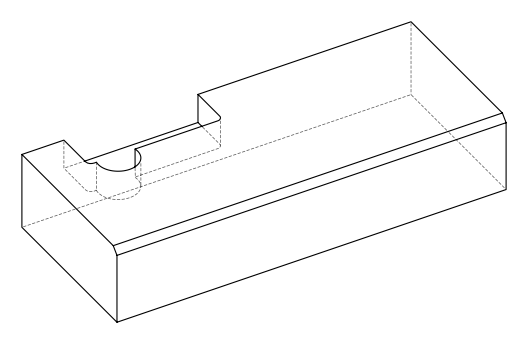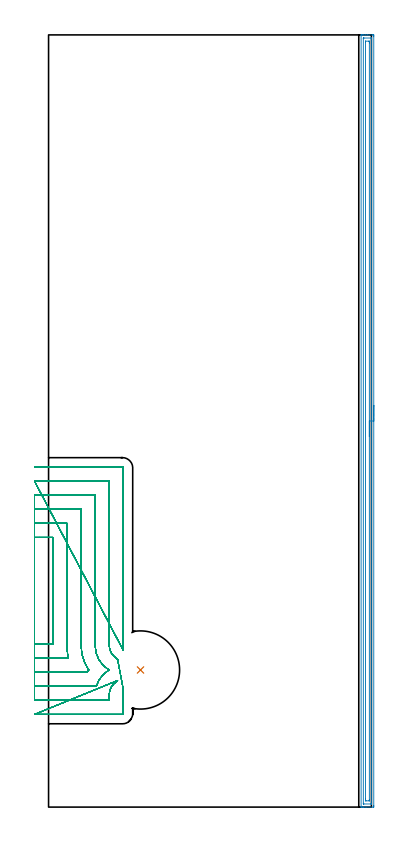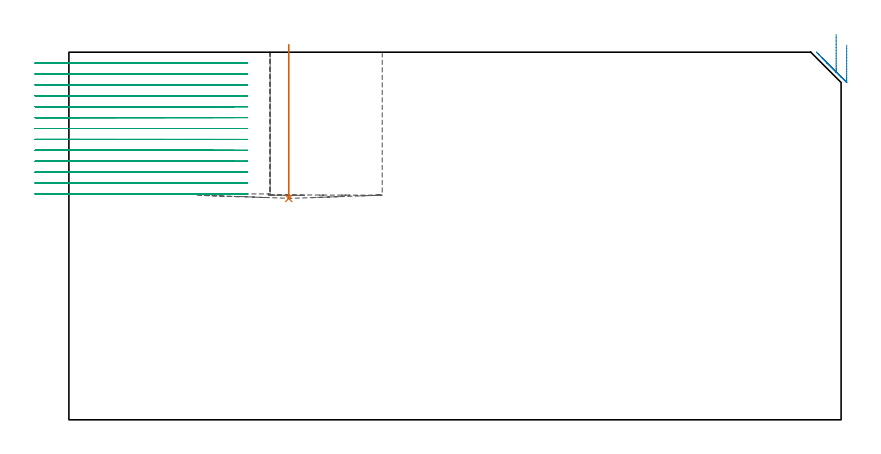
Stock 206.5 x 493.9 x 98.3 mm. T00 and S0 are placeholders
(PLAN: 3 operations, 2 tool changes, 68.3 min)
(1 INDEXABLE_INSERT_DRILL_BLIND_HOLE_FROM_SOLID | STEP1POCKET | NXT0302_038 | 0.17 min | 75584 mm3)
(2 AREA_MILL | FG_CHAMFER_SURFACE | UGT0205_001 | 12.08 min | 16202 mm3)
(3 MILL_OPEN_POCKET | POCKET_OPEN | NXT0201_011 | Follow Part, ap 3, ae 75% | 56.04 min | 318610 mm3)
(TOOL NXT0302_038 | Index. Insert Drill 50mm [880-D5000L50-04] | D50 PA176 FL200 Z2)
(TOOL UGT0205_001 | Chamfer Mill 20 x 3 x 45 deg. | D20 FL50 Z2)
(TOOL NXT0201_011 | ENDMILL 12mm [2P460-1200-NA 1630] | D12 FL38 Z6)
(OP 1 INDEXABLE_INSERT_DRILL_BLIND_HOLE_FROM_SOLID)
G17 G21 G94 G90
T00 M6
G54
G17 G0 G90 X58.8 Y87.7 S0 M3
G43 Z108.3 H1
G94 G81 G98 Z59.2 F250. R100.3
G80
M5
M2
(OP 2 AREA_MILL)
G17 G21 G94 G90
T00 M6
G54
G17 G0 G90 X208. Y256.95 S1061 M3
G43 Z108.3 H0
Z100.2
G94 G1 Y256.912 Z99.328 F250.
Y256.798 Z98.464
Y256.609 Z97.612
Y256.347 Z96.78
Y256.013 Z95.974
Y255.61 Z95.2
Y255.142 Z94.464
Y254.61 Z93.772
Y254.021 Z93.129
Y253.378 Z92.54
Y252.686 Z92.009
Y251.95 Z91.54
Y251.176 Z91.137
Y250.37 Z90.803
Y249.538 Z90.541
Y248.687 Z90.352
Y247.822 Z90.238
Y246.95 Z90.2
Y1.009
X207.999 Y0.628 Z90.201
X207.995 Y0.121 Z90.203
X207.992 Y0.009 Z90.206
X207.492 Y0. Z90.705
X203.065 Z95.13
X201.653 Z96.544
X201.294 Z96.902
X200.575 Z97.624
X200.312 Z97.888
X199.926 Z98.264
X199.903 Y0.009 Z98.288
X199.9 Y0.18 Z98.3
Y493.719
X199.903 Y493.891 Z98.288
X199.926 Y493.9 Z98.264
X200.312 Z97.888
X200.575 Z97.624
X201.294 Z96.902
X202.538 Z95.659
X203.948 Z94.248
X207.229 Z90.968
X207.492 Y493.897 Z90.705
X207.992 Y493.891 Z90.206
X207.995 Y493.779 Z90.203
X207.999 Y493.272 Z90.201
X208. Y492.759 Z90.2
Y246.95
X206.586 Z91.614
Y2.198
X206.585 Y2.089 Z91.615
X206.582 Y2.035 Z91.618
X206.58 Y2.016 Z91.62
X206.545 Y2.01 Z91.655
X206.132 Y2.001 Z92.068
X201.705 Z96.495
X201.447 Y2.005 Z96.753
X201.329 Y2.01 Z96.871
X201.315 Y2.395 Z96.885
Y2.417
X201.314 Y491.702 Z96.886
X201.315 Y491.811 Z96.885
X201.318 Y491.865 Z96.882
X201.32 Y491.884 Z96.88
X201.355 Y491.89 Z96.845
X201.768 Y491.899 Z96.432
X206.195 Z92.005
X206.453 Y491.895 Z91.747
X206.571 Y491.89 Z91.629
X206.585 Y491.505 Z91.615
Y491.483
X206.586 Y246.95 Z91.614
X205.172 Z93.028
X205.171 Y4.76 Z93.029
X205.168 Y4.205 Z93.032
X205.165 Y4.038 Z93.035
X205.155 Y4.01 Z93.045
X205.106 Y4.004 Z93.094
X205.038 Y4.001 Z93.162
X203.065 Z95.135
X202.862 Y4.005 Z95.338
X202.735 Y4.011 Z95.465
X202.732 Y4.092 Z95.468
X202.73 Y4.205 Z95.47
X202.729 Y4.544 Z95.471
X202.728 Y5.099 Z95.472
X202.729 Y489.14 Z95.471
X202.732 Y489.695 Z95.468
X202.735 Y489.862 Z95.465
X202.745 Y489.89 Z95.455
X202.794 Y489.896 Z95.406
X202.862 Y489.899 Z95.338
X204.835 Z93.365
X205.038 Y489.895 Z93.162
X205.165 Y489.889 Z93.035
X205.168 Y489.808 Z93.032
X205.17 Y489.695 Z93.03
X205.171 Y489.356 Z93.029
X205.172 Y488.801 Z93.028
Y246.95
Y246.078 Z93.067
Y245.214 Z93.18
Y244.362 Z93.369
Y243.53 Z93.632
Y242.724 Z93.965
Y241.95 Z94.368
Y241.214 Z94.837
Y240.522 Z95.368
Y239.879 Z95.957
Y239.29 Z96.601
Y238.759 Z97.293
Y238.29 Z98.028
Y237.887 Z98.802
Y237.553 Z99.608
Y237.291 Z100.44
Y237.102 Z101.292
Y236.988 Z102.157
Y236.95 Z103.028
G0 Z108.3
M5
M2
(OP 3 MILL_OPEN_POCKET)
G17 G21 G94 G90
T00 M6
G54
G17 G0 G90 X-9. Y104.3 S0 M3
G43 Z108.3 H1
Z95.385
G94 G1 X-6. F250.
X2.8 F500.
Y172.5
X-6.
X-9. F250.
Y95.3
X-6.
X12.675 F500.
G2 X11.8 Y103.19 R36.
G1 Y181.5
X-6.
X-9. F250.
Y86.3
X-6.
X24.768 F500.
G2 X25.685 Y87.7 R27.
X20.8 Y103.19 R27.
G1 Y190.5
X-6.
X-9. F250.
Y77.3
X-6.
X30.535 F500.
G2 X38.632 Y87.7 R18.
X29.8 Y103.19 R18.
G1 Y199.5
X-6.
X-9. F250.
Y68.3
X-6.
X38.8 F500.
Y72.21
G2 X41.907 Y79.012 R9.
G1 X44.174 Y80.976 F250.
X-9. Y59.3 F500.
X-6. F250.
X47.3 F500.
G3 X47.8 Y59.8 R0.5
G1 Y72.21
Y75.21 F250.
X44.174 Y94.423 F500.
X41.907 Y96.388 F250.
G2 X38.8 Y103.19 R9. F500.
G1 Y208.5
X-6.
X-9. F250.
X47.8 Y100.19 F500.
Y103.19 F250.
Y217. F500.
G3 X47.3 Y217.5 R0.5
G1 X-6.
X-9. F250.
G0 Y104.3 Z92.469
G1 X-6.
X2.8 F500.
Y172.5
X-6.
X-9. F250.
Y95.3
X-6.
X12.675 F500.
G2 X11.8 Y103.189 R36.
G1 Y181.5
X-6.
X-9. F250.
Y86.3
X-6.
X24.768 F500.
G2 X25.685 Y87.699 R27.
X20.8 Y103.189 R27.
G1 Y190.5
X-6.
X-9. F250.
Y77.3
X-6.
X30.535 F500.
G2 X38.631 Y87.699 R18.
X29.8 Y103.189 R18.
G1 Y199.5
X-6.
X-9. F250.
Y68.3
X-6.
X38.8 F500.
Y72.21
G2 X41.907 Y79.012 R9.
G1 X44.174 Y80.976 F250.
X-9. Y59.3 F500.
X-6. F250.
X47.3 F500.
G3 X47.8 Y59.8 R0.5
G1 Y72.21
Y75.21 F250.
X44.174 Y94.423 F500.
X41.906 Y96.387 F250.
G2 X38.8 Y103.189 R9. F500.
G1 Y208.5
X-6.
X-9. F250.
X47.8 Y100.189 F500.
Y103.189 F250.
Y217. F500.
G3 X47.3 Y217.5 R0.5
G1 X-6.
X-9. F250.
G0 Y104.3 Z89.554
G1 X-6.
X2.8 F500.
Y172.5
X-6.
X-9. F250.
Y95.3
X-6.
X12.675 F500.
G2 X11.8 Y103.189 R36.
G1 Y181.5
X-6.
X-9. F250.
Y86.3
X-6.
X24.768 F500.
G2 X25.685 Y87.699 R27.
X20.8 Y103.189 R27.
G1 Y190.5
X-6.
X-9. F250.
Y77.3
X-6.
X30.535 F500.
G2 X38.631 Y87.699 R18.
X29.8 Y103.189 R18.
G1 Y199.5
X-6.
X-9. F250.
Y68.3
X-6.
X38.8 F500.
Y72.21
G2 X41.906 Y79.011 R9.
G1 X44.174 Y80.976 F250.
X-9. Y59.3 F500.
X-6. F250.
X47.3 F500.
G3 X47.8 Y59.8 R0.5
G1 Y72.21
Y75.21 F250.
X44.173 Y94.423 F500.
X41.906 Y96.388 F250.
G2 X38.8 Y103.189 R9. F500.
G1 Y208.5
X-6.
X-9. F250.
X47.8 Y100.189 F500.
Y103.189 F250.
Y217. F500.
G3 X47.3 Y217.5 R0.5
G1 X-6.
X-9. F250.
G0 Y104.3 Z86.638
G1 X-6.
X2.8 F500.
Y172.5
X-6.
X-9. F250.
Y95.3
X-6.
X12.675 F500.
G2 X11.8 Y103.19 R36.
G1 Y181.5
X-6.
X-9. F250.
Y86.3
X-6.
X24.768 F500.
G2 X25.685 Y87.7 R27.
X20.8 Y103.19 R27.
G1 Y190.5
X-6.
X-9. F250.
Y77.3
X-6.
X30.535 F500.
G2 X38.631 Y87.7 R18.
X29.8 Y103.19 R18.
G1 Y199.5
X-6.
X-9. F250.
Y68.3
X-6.
X38.8 F500.
Y72.21
G2 X41.908 Y79.013 R9.
G1 X44.175 Y80.977 F250.
X-9. Y59.3 F500.
X-6. F250.
X47.3 F500.
G3 X47.8 Y59.8 R0.5
G1 Y72.21
Y75.21 F250.
X44.175 Y94.423 F500.
X41.907 Y96.387 F250.
G2 X38.8 Y103.19 R9. F500.
G1 Y208.5
X-6.
X-9. F250.
X47.8 Y100.19 F500.
Y103.19 F250.
Y217. F500.
G3 X47.3 Y217.5 R0.5
G1 X-6.
X-9. F250.
G0 Y104.3 Z83.723
G1 X-6.
X2.8 F500.
Y172.5
X-6.
X-9. F250.
Y95.3
X-6.
X12.675 F500.
G2 X11.8 Y103.189 R36.
G1 Y181.5
X-6.
X-9. F250.
Y86.3
X-6.
X24.768 F500.
G2 X25.685 Y87.7 R27.
X20.8 Y103.189 R27.
G1 Y190.5
X-6.
X-9. F250.
Y77.3
X-6.
X30.535 F500.
G2 X38.631 Y87.7 R18.
X29.8 Y103.189 R18.
G1 Y199.5
X-6.
X-9. F250.
Y68.3
X-6.
X38.8 F500.
Y72.21
G2 X41.908 Y79.013 R9.
G1 X44.175 Y80.977 F250.
X-9. Y59.3 F500.
X-6. F250.
X47.3 F500.
G3 X47.8 Y59.8 R0.5
G1 Y72.21
Y75.21 F250.
X44.175 Y94.422 F500.
X41.907 Y96.387 F250.
G2 X38.8 Y103.189 R9. F500.
G1 Y208.5
X-6.
X-9. F250.
X47.8 Y100.189 F500.
Y103.189 F250.
Y217. F500.
G3 X47.3 Y217.5 R0.5
G1 X-6.
X-9. F250.
G0 Y104.3 Z80.808
G1 X-6.
X2.8 F500.
Y172.5
X-6.
X-9. F250.
Y95.3
X-6.
X12.675 F500.
G2 X11.8 Y103.189 R36.
G1 Y181.5
X-6.
X-9. F250.
Y86.3
X-6.
X24.768 F500.
G2 X25.685 Y87.7 R27.
X20.8 Y103.189 R27.
G1 Y190.5
X-6.
X-9. F250.
Y77.3
X-6.
X30.535 F500.
G2 X38.631 Y87.7 R18.
X29.8 Y103.189 R18.
G1 Y199.5
X-6.
X-9. F250.
Y68.3
X-6.
X38.8 F500.
Y72.21
G2 X41.907 Y79.012 R9.
G1 X44.174 Y80.976 F250.
X-9. Y59.3 F500.
X-6. F250.
X47.3 F500.
G3 X47.8 Y59.8 R0.5
G1 Y72.21
Y75.21 F250.
X44.174 Y94.423 F500.
X41.906 Y96.388 F250.
G2 X38.8 Y103.189 R9. F500.
G1 Y208.5
X-6.
X-9. F250.
X47.8 Y100.189 F500.
Y103.189 F250.
Y217. F500.
G3 X47.3 Y217.5 R0.5
G1 X-6.
X-9. F250.
G0 Y104.3 Z77.892
G1 X-6.
X2.8 F500.
Y172.5
X-6.
X-9. F250.
Y95.3
X-6.
X12.675 F500.
G2 X11.8 Y103.19 R36.
G1 Y181.5
X-6.
X-9. F250.
Y86.3
X-6.
X24.768 F500.
G2 X25.685 Y87.7 R27.
X20.8 Y103.19 R27.
G1 Y190.5
X-6.
X-9. F250.
Y77.3
X-6.
X30.535 F500.
G2 X38.632 Y87.7 R18.
X29.8 Y103.19 R18.
G1 Y199.5
X-6.
X-9. F250.
Y68.3
X-6.
X38.8 F500.
Y72.21
G2 X41.907 Y79.012 R9.
G1 X44.174 Y80.976 F250.
X-9. Y59.3 F500.
X-6. F250.
X47.3 F500.
G3 X47.8 Y59.8 R0.5
G1 Y72.21
Y75.21 F250.
X44.174 Y94.423 F500.
X41.907 Y96.388 F250.
G2 X38.8 Y103.19 R9. F500.
G1 Y208.5
X-6.
X-9. F250.
X47.8 Y100.19 F500.
Y103.19 F250.
Y217. F500.
G3 X47.3 Y217.5 R0.5
G1 X-6.
X-9. F250.
G0 Y104.3 Z74.977
G1 X-6.
X2.8 F500.
Y172.5
X-6.
X-9. F250.
Y95.3
X-6.
X12.675 F500.
G2 X11.8 Y103.189 R36.
G1 Y181.5
X-6.
X-9. F250.
Y86.3
X-6.
X24.768 F500.
G2 X25.685 Y87.699 R27.
X20.8 Y103.189 R27.
G1 Y190.5
X-6.
X-9. F250.
Y77.3
X-6.
X30.535 F500.
G2 X38.631 Y87.699 R18.
X29.8 Y103.189 R18.
G1 Y199.5
X-6.
X-9. F250.
Y68.3
X-6.
X38.8 F500.
Y72.21
G2 X41.907 Y79.012 R9.
G1 X44.174 Y80.976 F250.
X-9. Y59.3 F500.
X-6. F250.
X47.3 F500.
G3 X47.8 Y59.8 R0.5
G1 Y72.21
Y75.21 F250.
X44.173 Y94.423 F500.
X41.906 Y96.388 F250.
G2 X38.8 Y103.189 R9. F500.
G1 Y208.5
X-6.
X-9. F250.
X47.8 Y100.189 F500.
Y103.189 F250.
Y217. F500.
G3 X47.3 Y217.5 R0.5
G1 X-6.
X-9. F250.
G0 Y104.3 Z72.062
G1 X-6.
X2.8 F500.
Y172.5
X-6.
X-9. F250.
Y95.3
X-6.
X12.675 F500.
G2 X11.8 Y103.189 R36.
G1 Y181.5
X-6.
X-9. F250.
Y86.3
X-6.
X24.768 F500.
G2 X25.685 Y87.7 R27.
X20.8 Y103.189 R27.
G1 Y190.5
X-6.
X-9. F250.
Y77.3
X-6.
X30.535 F500.
G2 X38.631 Y87.7 R18.
X29.8 Y103.189 R18.
G1 Y199.5
X-6.
X-9. F250.
Y68.3
X-6.
X38.8 F500.
Y72.21
G2 X41.908 Y79.013 R9.
G1 X44.176 Y80.977 F250.
X-9. Y59.3 F500.
X-6. F250.
X47.3 F500.
G3 X47.8 Y59.8 R0.5
G1 Y72.21
Y75.21 F250.
X44.175 Y94.422 F500.
X41.907 Y96.387 F250.
G2 X38.8 Y103.189 R9. F500.
G1 Y208.5
X-6.
X-9. F250.
X47.8 Y100.189 F500.
Y103.189 F250.
Y217. F500.
G3 X47.3 Y217.5 R0.5
G1 X-6.
X-9. F250.
G0 Y104.3 Z69.146
G1 X-6.
X2.8 F500.
Y172.5
X-6.
X-9. F250.
Y95.3
X-6.
X12.675 F500.
G2 X11.8 Y103.189 R36.
G1 Y181.5
X-6.
X-9. F250.
Y86.3
X-6.
X24.768 F500.
G2 X25.685 Y87.7 R27.
X20.8 Y103.189 R27.
G1 Y190.5
X-6.
X-9. F250.
Y77.3
X-6.
X30.535 F500.
G2 X38.631 Y87.7 R18.
X29.8 Y103.189 R18.
G1 Y199.5
X-6.
X-9. F250.
Y68.3
X-6.
X38.8 F500.
Y72.21
G2 X41.908 Y79.013 R9.
G1 X44.176 Y80.977 F250.
X-9. Y59.3 F500.
X-6. F250.
X47.3 F500.
G3 X47.8 Y59.8 R0.5
G1 Y72.21
Y75.21 F250.
X44.175 Y94.422 F500.
X41.907 Y96.387 F250.
G2 X38.8 Y103.189 R9. F500.
G1 Y208.5
X-6.
X-9. F250.
X47.8 Y100.189 F500.
Y103.189 F250.
Y217. F500.
G3 X47.3 Y217.5 R0.5
G1 X-6.
X-9. F250.
G0 Y104.3 Z66.231
G1 X-6.
X2.8 F500.
Y172.5
X-6.
X-9. F250.
Y95.3
X-6.
X12.675 F500.
G2 X11.8 Y103.188 R36.
G1 Y181.5
X-6.
X-9. F250.
Y86.3
X-6.
X24.768 F500.
G2 X25.685 Y87.699 R27.
X20.8 Y103.188 R27.
G1 Y190.5
X-6.
X-9. F250.
Y77.3
X-6.
X30.535 F500.
G2 X38.63 Y87.699 R18.
X29.8 Y103.188 R18.
G1 Y199.5
X-6.
X-9. F250.
Y68.3
X-6.
X38.8 F500.
Y72.209
G2 X41.906 Y79.011 R9.
G1 X44.173 Y80.975 F250.
X-9. Y59.3 F500.
X-6. F250.
X47.3 F500.
G3 X47.8 Y59.8 R0.5
G1 Y72.209
Y75.209 F250.
X44.173 Y94.422 F500.
X41.906 Y96.387 F250.
G2 X38.8 Y103.188 R9. F500.
G1 Y208.5
X-6.
X-9. F250.
X47.8 Y100.188 F500.
Y103.188 F250.
Y217. F500.
G3 X47.3 Y217.5 R0.5
G1 X-6.
X-9. F250.
G0 Y104.3 Z63.315
G1 X-6.
X2.8 F500.
Y172.5
X-6.
X-9. F250.
Y95.3
X-6.
X12.675 F500.
G2 X11.8 Y103.188 R36.
G1 Y181.5
X-6.
X-9. F250.
Y86.3
X-6.
X24.768 F500.
G2 X25.684 Y87.699 R27.
X20.8 Y103.188 R27.
G1 Y190.5
X-6.
X-9. F250.
Y77.3
X-6.
X30.535 F500.
G2 X38.629 Y87.699 R18.
X29.8 Y103.188 R18.
G1 Y199.5
X-6.
X-9. F250.
Y68.3
X-6.
X38.8 F500.
Y72.21
G2 X41.91 Y79.015 R9.
G1 X44.178 Y80.979 F250.
X-9. Y59.3 F500.
X-6. F250.
X47.3 F500.
G3 X47.8 Y59.8 R0.5
G1 Y72.21
Y75.21 F250.
X44.176 Y94.42 F500.
X41.909 Y96.384 F250.
G2 X38.8 Y103.188 R9. F500.
G1 Y208.5
X-6.
X-9. F250.
X47.8 Y100.188 F500.
Y103.188 F250.
Y217. F500.
G3 X47.3 Y217.5 R0.5
G1 X-6.
X-9. F250.
G0 Y104.3 Z60.4
G1 X-6.
X2.8 F500.
Y172.5
X-6.
X-9. F250.
Y95.3
X-6.
X12.675 F500.
G2 X11.8 Y103.19 R36.
G1 Y181.5
X-6.
X-9. F250.
Y86.3
X-6.
X24.768 F500.
G2 X25.685 Y87.7 R27.
X20.8 Y103.19 R27.
G1 Y190.5
X-6.
X-9. F250.
Y77.3
X-6.
X30.535 F500.
G2 X38.631 Y87.7 R18.
X29.8 Y103.19 R18.
G1 Y199.5
X-6.
X-9. F250.
Y68.3
X-6.
X38.8 F500.
Y72.21
G2 X41.91 Y79.015 R9.
G1 X44.178 Y80.979 F250.
X-9. Y59.3 F500.
X-6. F250.
X47.3 F500.
G3 X47.8 Y59.8 R0.5
G1 Y72.21
Y75.21 F250.
X44.177 Y94.422 F500.
X41.909 Y96.386 F250.
G2 X38.8 Y103.19 R9. F500.
G1 Y208.5
X-6.
X-9. F250.
X47.8 Y100.19 F500.
Y103.19 F250.
Y217. F500.
G3 X47.3 Y217.5 R0.5
G1 X-6.
X-9. F250.
G0 Z108.3
M5
M2
